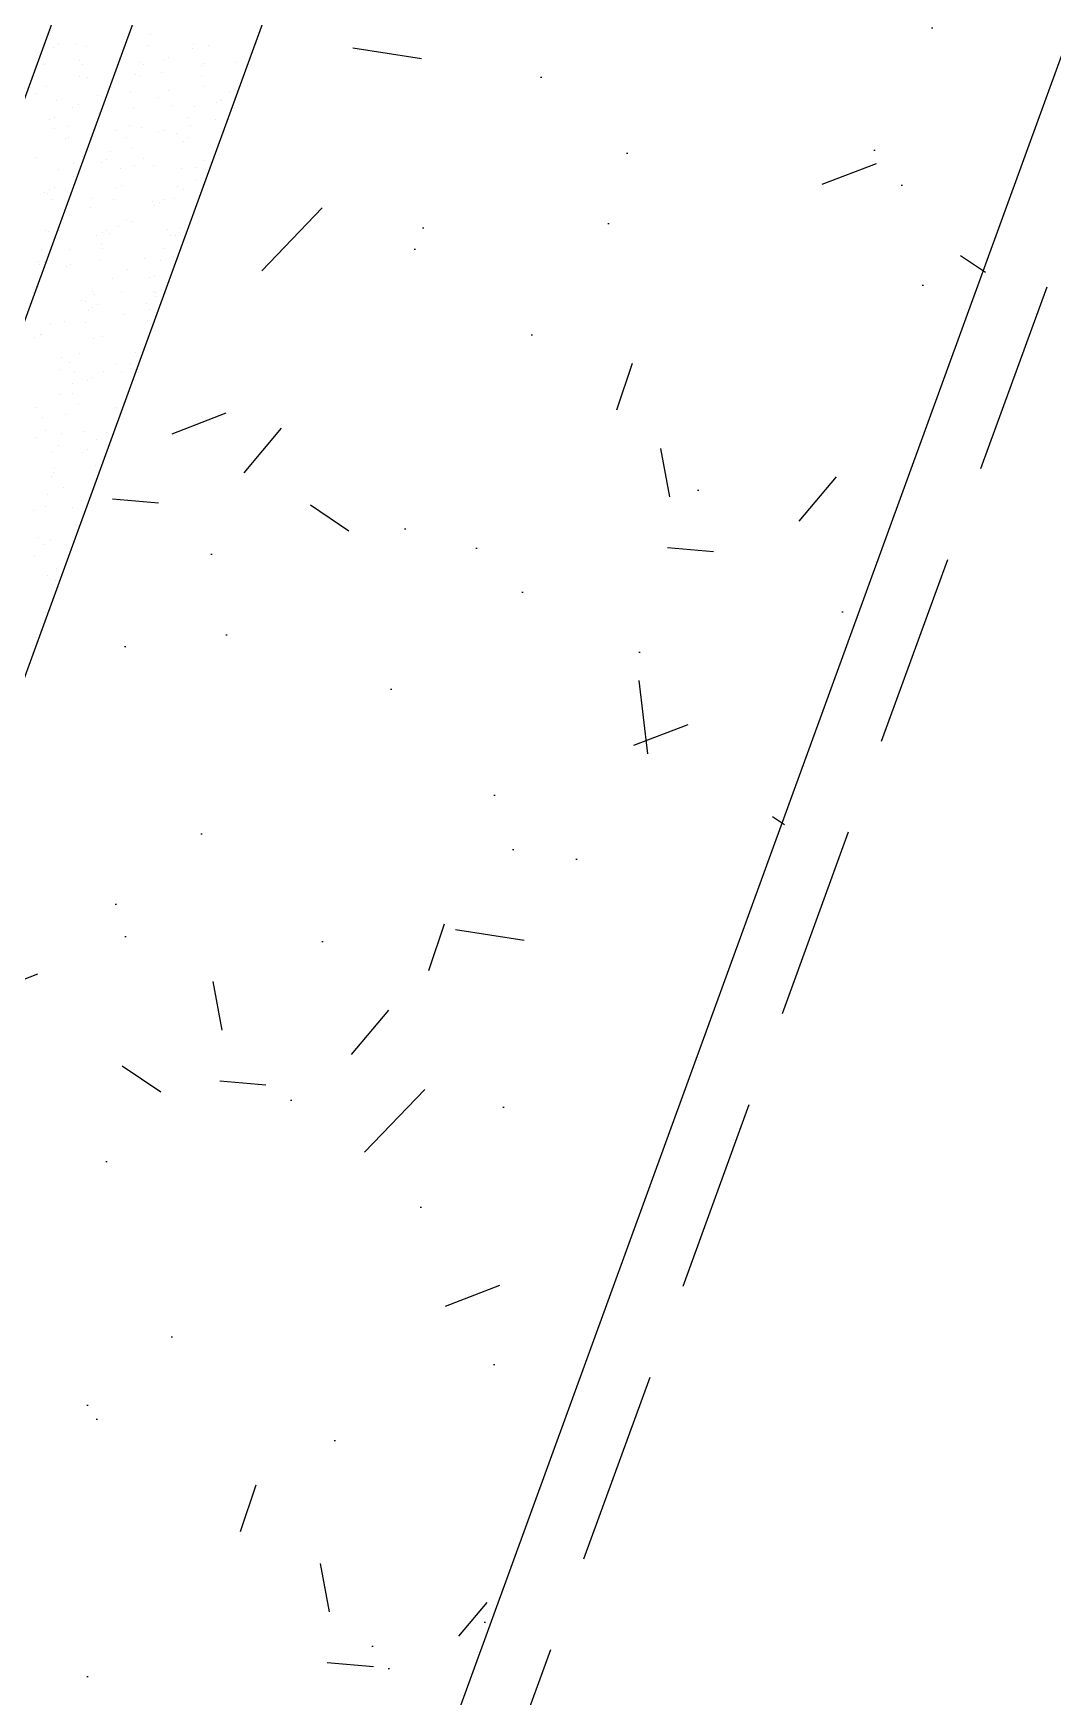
# Model space of a CAD drawing. Header units: millimetres. Extents: x 521005098 to 521837086, y 174609906 to 175681253.
# Drawn here: x 521826140 to 521826475, y 175362102 to 175362648 of the extents above; entities that cross this region are included whole.
import ezdxf

# ---------------------------------------------------------------- set-up
doc = ezdxf.new("R2010")
doc.units = ezdxf.units.MM
doc.header["$LTSCALE"] = 200
doc.linetypes.add('HIDDEN', pattern=[9.525, 6.35, -3.175])
doc.layers.add('GT detail', color=3, linetype='Continuous')

msp = doc.modelspace()

# ---------------------------------------------------------------- hatches: boundary and pattern name
at = {"layer": 'GT detail'}
h = msp.add_hatch(dxfattribs=at)
h.set_pattern_fill('AR-CONC', color=8, style=0)
h.set_pattern_definition([(50, (0, 0), (182.184668996, -15.93908554), [19.05, -209.55]), (355, (0, 0), (-35.242825976, 191.05664288), [15.24, -167.64]), (100.451, (15.18, -1.33), (146.942501666, 175.11668782), [16.19, -178.09]), (46.1842, (0, 50.8), (271.07904089, -42.04232793), [28.575, -314.325]), (96.6356, (22.6, 47.3), (237.40423447, 247.42555589), [24.285, -267.135]), (351.184, (0, 50.8), (237.40460581, 247.42511786), [22.86, -251.46]), (21, (25.4, 38.1), (151.614879835, -102.265518517), [19.05, -209.55]), (326, (25.4, 38.1), (61.80202835, 184.18796612), [15.24, -167.64]), (71.4514, (38.03, 29.58), (213.41649077, 81.922857716), [16.19, -178.09]), (37.5, (0, 0), (3.0886032506, 84.555038873), [0, -165.608, 0, -170.18, 0, -168.275]), (7.5, (0, 0), (66.81966251, 100.180574818), [0, -97.028, 0, -161.798, 0, -64.135]), (327.5, (-56.64, 0), (135.590595167, -5.728743993), [0, -63.5, 0, -198.12, 0, -262.89]), (317.5, (-82.04, 0), (148.129181386, 25.426491033), [0, -82.55, 0, -131.572, 0, -186.69])])
h.paths.add_polyline_path([(521825707.71703, 175361255.59341), (521826357.5553, 175363041.00939), (521826498.50919, 175362989.70637), (521826584.01423, 175363224.62952), (521826443.06033, 175363275.93255), (521826393.07008, 175363240.91862), (521826666.6862, 175363992.67272), (521826682.47443, 175363933.71738), (521826823.42833, 175363882.41436), (521826875.56902, 175364025.66972), (521826968.70061, 175363989.16624), (521825942.64018, 175361170.08837)])

# ---------------------------------------------------------------- linework, layer by layer
for p, q in [((521825942.64018, 175361170.08837), (521826968.70061, 175363989.16624)), ((521825646.63701, 175361277.82472), (521826320.97094, 175363130.54196)), ((521825670.12932, 175361269.27422), (521826339.5116, 175363108.38691)), ((521825707.71703, 175361255.59341), (521826357.5553, 175363041.00939))]:
    msp.add_line(p, q, dxfattribs=at)
at = {"layer": 'GT detail', "color": 6, "linetype": 'HIDDEN', "ltscale": 0.05}
msp.add_line((521825962.75963, 175361162.43598), (521826988.92596, 175363981.80481), dxfattribs=at)
at = {"layer": 'GT detail', "color": 8}
for p, q in [((521826178.70887, 175362647.55099), (521826178.70887, 175362647.55099)), ((521826147.12405, 175362643.36982), (521826147.12405, 175362643.36982)), ((521826148.81381, 175362644.24945), (521826148.81381, 175362644.24945)), ((521826154.68198, 175362644.33777), (521826154.68198, 175362644.33777)), ((521826157.73449, 175362643.75902), (521826157.73449, 175362643.75902)), ((521826177.80774, 175362643.92945), (521826177.80774, 175362643.92945)), ((521826184.84397, 175362639.99981), (521826184.84397, 175362639.99981)), ((521826192.66998, 175362642.98037), (521826192.66998, 175362642.98037)), ((521826192.81962, 175362644.15167), (521826192.81962, 175362644.15167)), ((521826197.88098, 175362644.09989), (521826197.88098, 175362644.09989)), ((521826144.20376, 175362637.86205), (521826144.20376, 175362637.86205)), ((521826155.46618, 175362638.97353), (521826155.46618, 175362638.97353)), ((521826156.38209, 175362637.65873), (521826156.38209, 175362637.65873)), ((521826168.6431, 175362639.76715), (521826168.6431, 175362639.76715)), ((521826175.50153, 175362638.23034), (521826175.50153, 175362638.23034)), ((521826176.45534, 175362637.82916), (521826176.45534, 175362637.82916)), ((521826182.60421, 175362635.19654), (521826182.60421, 175362635.19654)), ((521826183.15422, 175362639.12018), (521826183.15422, 175362639.12018)), ((521826195.53687, 175362637.48714), (521826195.53687, 175362637.48714)), ((521826196.52858, 175362637.9996), (521826196.52858, 175362637.9996)), ((521826206.63109, 175362638.40976), (521826206.63109, 175362638.40976)), ((521826144.58455, 175362630.62376), (521826144.58455, 175362630.62376)), ((521826155.51623, 175362633.75306), (521826155.51623, 175362633.75306)), ((521826158.16488, 175362633.29143), (521826158.16488, 175362633.29143)), ((521826164.36414, 175362629.33868), (521826164.36414, 175362629.33868)), ((521826164.61989, 175362629.88057), (521826164.61989, 175362629.88057)), ((521826166.05389, 175362630.21831), (521826166.05389, 175362630.21831)), ((521826174.02954, 175362634.37017), (521826174.02954, 175362634.37017)), ((521826175.58947, 175362633.92349), (521826175.58947, 175362633.92349)), ((521826184.65524, 175362629.13737), (521826184.65524, 175362629.13737)), ((521826195.66272, 175362634.09393), (521826195.66272, 175362634.09393)), ((521826196.56532, 175362630.62592), (521826196.56532, 175362630.62592)), ((521826141.56187, 175362628.30438), (521826141.56187, 175362628.30438)), ((521826147.92725, 175362626.05265), (521826147.92725, 175362626.05265)), ((521826153.25673, 175362623.56111), (521826153.25673, 175362623.56111)), ((521826155.23946, 175362624.58867), (521826155.23946, 175362624.58867)), ((521826161.59721, 175362627.56118), (521826161.59721, 175362627.56118)), ((521826172.12599, 175362628.72082), (521826172.12599, 175362628.72082)), ((521826173.32997, 175362623.73155), (521826173.32997, 175362623.73155)), ((521826181.63256, 175362626.81799), (521826181.63256, 175362626.81799)), ((521826186.0871, 175362624.15021), (521826186.0871, 175362624.15021)), ((521826193.40322, 175362623.90198), (521826193.40322, 175362623.90198)), ((521826200.3943, 175362625.08904), (521826200.3943, 175362625.08904)), ((521826201.6679, 175362626.0748), (521826201.6679, 175362626.0748)), ((521826202.08406, 175362625.96867), (521826202.08406, 175362625.96867)), ((521826204.69058, 175362628.39418), (521826204.69058, 175362628.39418)), ((521826145.57405, 175362619.55718), (521826145.57405, 175362619.55718)), ((521826147.26381, 175362620.43681), (521826147.26381, 175362620.43681)), ((521826161.88837, 175362621.48203), (521826161.88837, 175362621.48203)), ((521826191.26962, 175362620.33903), (521826191.26962, 175362620.33903)), ((521826200.04822, 175362619.57959), (521826200.04822, 175362619.57959)), ((521826147.39064, 175362616.66009), (521826147.39064, 175362616.66009)), ((521826151.03846, 175362613.55515), (521826151.03846, 175362613.55515)), ((521826151.8226, 175362613.6982), (521826151.8226, 175362613.6982)), ((521826151.90433, 175362617.46082), (521826151.90433, 175362617.46082)), ((521826167.42598, 175362615.9169), (521826167.42598, 175362615.9169)), ((521826171.1117, 175362613.72559), (521826171.1117, 175362613.72559)), ((521826171.97757, 175362617.63126), (521826171.97757, 175362617.63126)), ((521826175.84948, 175362616.91142), (521826175.84948, 175362616.91142)), ((521826181.60422, 175362615.30754), (521826181.60422, 175362615.30754)), ((521826183.29397, 175362616.18717), (521826183.29397, 175362616.18717)), ((521826187.46133, 175362615.17371), (521826187.46133, 175362615.17371)), ((521826191.18495, 175362613.89602), (521826191.18495, 175362613.89602)), ((521826192.05081, 175362617.80169), (521826192.05081, 175362617.80169)), ((521826141.34438, 175362607.22248), (521826141.34438, 175362607.22248)), ((521826156.54435, 175362607.56713), (521826156.54435, 175362607.56713)), ((521826165.78371, 175362609.12758), (521826165.78371, 175362609.12758)), ((521826172.47954, 175362610.55753), (521826172.47954, 175362610.55753)), ((521826189.81059, 175362612.34081), (521826189.81059, 175362612.34081)), ((521826148.77896, 175362603.36321), (521826148.77896, 175362603.36321)), ((521826153.52167, 175362605.24775), (521826153.52167, 175362605.24775)), ((521826155.30549, 175362602.65187), (521826155.30549, 175362602.65187)), ((521826162.81414, 175362605.52604), (521826162.81414, 175362605.52604)), ((521826164.50389, 175362606.40567), (521826164.50389, 175362606.40567)), ((521826168.8522, 175362603.53364), (521826168.8522, 175362603.53364)), ((521826173.55701, 175362604.50455), (521826173.55701, 175362604.50455)), ((521826176.57969, 175362606.82394), (521826176.57969, 175362606.82394)), ((521826179.74482, 175362604.55697), (521826179.74482, 175362604.55697)), ((521826188.92545, 175362603.70408), (521826188.92545, 175362603.70408)), ((521826193.59236, 175362603.76136), (521826193.59236, 175362603.76136)), ((521826196.61504, 175362606.08074), (521826196.61504, 175362606.08074)), ((521826145.71381, 175362596.62417), (521826145.71381, 175362596.62417)), ((521826147.42656, 175362597.26292), (521826147.42656, 175362597.26292)), ((521826153.68946, 175362600.77603), (521826153.68946, 175362600.77603)), ((521826167.4998, 175362597.43335), (521826167.4998, 175362597.43335)), ((521826169.2666, 175362598.08125), (521826169.2666, 175362598.08125)), ((521826187.57305, 175362597.60379), (521826187.57305, 175362597.60379)), ((521826189.71962, 175362596.52639), (521826189.71962, 175362596.52639)), ((521826193.70594, 175362599.98636), (521826193.70594, 175362599.98636)), ((521826144.02405, 175362595.74454), (521826144.02405, 175362595.74454)), ((521826145.06787, 175362595.41308), (521826145.06787, 175362595.41308)), ((521826146.56069, 175362593.35725), (521826146.56069, 175362593.35725)), ((521826159.02898, 175362590.84247), (521826159.02898, 175362590.84247)), ((521826159.35044, 175362593.60346), (521826159.35044, 175362593.60346)), ((521826166.63394, 175362593.52768), (521826166.63394, 175362593.52768)), ((521826179.38578, 175362592.86027), (521826179.38578, 175362592.86027)), ((521826180.05422, 175362591.4949), (521826180.05422, 175362591.4949)), ((521826181.74398, 175362592.37453), (521826181.74398, 175362592.37453)), ((521826183.22772, 175362593.51064), (521826183.22772, 175362593.51064)), ((521826186.70718, 175362593.69812), (521826186.70718, 175362593.69812)), ((521826170.92954, 175362586.74489), (521826170.92954, 175362586.74489)), ((521826172.99009, 175362586.27185), (521826172.99009, 175362586.27185)), ((521826144.30119, 175362583.1653), (521826144.30119, 175362583.1653)), ((521826145.44613, 175362582.93431), (521826145.44613, 175362582.93431)), ((521826148.4688, 175362585.25369), (521826148.4688, 175362585.25369)), ((521826148.96321, 175362583.05863), (521826148.96321, 175362583.05863)), ((521826161.26414, 175362581.7134), (521826161.26414, 175362581.7134)), ((521826162.95389, 175362582.59303), (521826162.95389, 175362582.59303)), ((521826164.37444, 175362583.33574), (521826164.37444, 175362583.33574)), ((521826165.48147, 175362582.19112), (521826165.48147, 175362582.19112)), ((521826168.50415, 175362584.5105), (521826168.50415, 175362584.5105)), ((521826184.44768, 175362583.50617), (521826184.44768, 175362583.50617)), ((521826185.51681, 175362581.44792), (521826185.51681, 175362581.44792)), ((521826186.95121, 175362581.70124), (521826186.95121, 175362581.70124)), ((521826188.53949, 175362583.7673), (521826188.53949, 175362583.7673)), ((521826142.94879, 175362577.06501), (521826142.94879, 175362577.06501)), ((521826152.13946, 175362576.96339), (521826152.13946, 175362576.96339)), ((521826162.92432, 175362578.48802), (521826162.92432, 175362578.48802)), ((521826163.02203, 175362577.23545), (521826163.02203, 175362577.23545)), ((521826183.09528, 175362577.40588), (521826183.09528, 175362577.40588)), ((521826142.08292, 175362573.15934), (521826142.08292, 175362573.15934)), ((521826142.47405, 175362571.9319), (521826142.47405, 175362571.9319)), ((521826144.16381, 175362572.81153), (521826144.16381, 175362572.81153)), ((521826151.27489, 175362571.29003), (521826151.27489, 175362571.29003)), ((521826152.44611, 175362572.0123), (521826152.44611, 175362572.0123)), ((521826162.15617, 175362573.32978), (521826162.15617, 175362573.32978)), ((521826171.31024, 175362570.54683), (521826171.31024, 175362570.54683)), ((521826176.88544, 175362573.9174), (521826176.88544, 175362573.9174)), ((521826182.22941, 175362573.50021), (521826182.22941, 175362573.50021)), ((521826142.20848, 175362564.77352), (521826142.20848, 175362564.77352)), ((521826166.40722, 175362567.44169), (521826166.40722, 175362567.44169)), ((521826178.50422, 175362567.68226), (521826178.50422, 175362567.68226)), ((521826180.19398, 175362568.56189), (521826180.19398, 175362568.56189)), ((521826140.39326, 175362562.94025), (521826140.39326, 175362562.94025)), ((521826156.16959, 175362560.2029), (521826156.16959, 175362560.2029)), ((521826157.40593, 175362559.87768), (521826157.40593, 175362559.87768)), ((521826159.89667, 175362563.13783), (521826159.89667, 175362563.13783)), ((521826160.4286, 175362562.19706), (521826160.4286, 175362562.19706)), ((521826161.40389, 175362558.78039), (521826161.40389, 175362558.78039)), ((521826169.37954, 175362562.93225), (521826169.37954, 175362562.93225)), ((521826177.44127, 175362559.13449), (521826177.44127, 175362559.13449)), ((521826179.96991, 175362563.30827), (521826179.96991, 175362563.30827)), ((521826180.36833, 175362562.87107), (521826180.36833, 175362562.87107)), ((521826180.46395, 175362561.45387), (521826180.46395, 175362561.45387)), ((521826150.58946, 175362553.15075), (521826150.58946, 175362553.15075)), ((521826157.6784, 175362553.13187), (521826157.6784, 175362553.13187)), ((521826158.54427, 175362557.03754), (521826158.54427, 175362557.03754)), ((521826159.71414, 175362557.90076), (521826159.71414, 175362557.90076)), ((521826170.13071, 175362555.63229), (521826170.13071, 175362555.63229)), ((521826177.75164, 175362553.30231), (521826177.75164, 175362553.30231)), ((521826178.61751, 175362557.20798), (521826178.61751, 175362557.20798)), ((521826140.92405, 175362548.11926), (521826140.92405, 175362548.11926)), ((521826142.61381, 175362548.99889), (521826142.61381, 175362548.99889)), ((521826143.19935, 175362548.97659), (521826143.19935, 175362548.97659)), ((521826146.10382, 175362552.41907), (521826146.10382, 175362552.41907)), ((521826160.06494, 175362547.84845), (521826160.06494, 175362547.84845)), ((521826163.23469, 175362548.2334), (521826163.23469, 175362548.2334)), ((521826155.4189, 175362542.93993), (521826155.4189, 175362542.93993)), ((521826174.02605, 175362543.27784), (521826174.02605, 175362543.27784)), ((521826175.49214, 175362543.11036), (521826175.49214, 175362543.11036)), ((521826149.33038, 175362537.56424), (521826149.33038, 175362537.56424)), ((521826149.58672, 175362541.37273), (521826149.58672, 175362541.37273)), ((521826152.35306, 175362539.88362), (521826152.35306, 175362539.88362)), ((521826154.0665, 175362536.83964), (521826154.0665, 175362536.83964)), ((521826163.54783, 175362536.80212), (521826163.54783, 175362536.80212)), ((521826167.82954, 175362539.11961), (521826167.82954, 175362539.11961)), ((521826169.36573, 175362536.82105), (521826169.36573, 175362536.82105)), ((521826172.3884, 175362539.14043), (521826172.3884, 175362539.14043)), ((521826153.20063, 175362532.93397), (521826153.20063, 175362532.93397)), ((521826158.16414, 175362534.08812), (521826158.16414, 175362534.08812)), ((521826159.85389, 175362534.96775), (521826159.85389, 175362534.96775)), ((521826149.03946, 175362529.33811), (521826149.03946, 175362529.33811)), ((521826153.31021, 175362529.56333), (521826153.31021, 175362529.56333)), ((521826155.15915, 175362525.91996), (521826155.15915, 175362525.91996)), ((521826141.06381, 175362525.18625), (521826141.06381, 175362525.18625)), ((521826143.24444, 175362521.7795), (521826143.24444, 175362521.7795)), ((521826150.94113, 175362522.74202), (521826150.94113, 175362522.74202)), ((521826167.27132, 175362524.99272), (521826167.27132, 175362524.99272)), ((521826141.25484, 175362515.25081), (521826141.25484, 175362515.25081)), ((521826144.27751, 175362517.57019), (521826144.27751, 175362517.57019)), ((521826149.58873, 175362516.64173), (521826149.58873, 175362516.64173)), ((521826157.20555, 175362517.20889), (521826157.20555, 175362517.20889)), ((521826161.29018, 175362514.50761), (521826161.29018, 175362514.50761)), ((521826164.31286, 175362516.82699), (521826164.31286, 175362516.82699)), ((521826146.72733, 175362510.73317), (521826146.72733, 175362510.73317)), ((521826148.72286, 175362512.73606), (521826148.72286, 175362512.73606)), ((521826156.61414, 175362510.27548), (521826156.61414, 175362510.27548)), ((521826158.30389, 175362511.15511), (521826158.30389, 175362511.15511)), ((521826147.0836, 175362503.60652), (521826147.0836, 175362503.60652)), ((521826147.48946, 175362505.52547), (521826147.48946, 175362505.52547)), ((521826160.68845, 175362506.16255), (521826160.68845, 175362506.16255)), ((521826146.46336, 175362502.54412), (521826146.46336, 175362502.54412)), ((521826150.45082, 175362498.92377), (521826150.45082, 175362498.92377)), ((521826144.2451, 175362492.53816), (521826144.2451, 175362492.53816)), ((521826145.11096, 175362496.44383), (521826145.11096, 175362496.44383)), ((521826156.23731, 175362494.51356), (521826156.23731, 175362494.51356)), ((521826140.38505, 175362491.13993), (521826140.38505, 175362491.13993)), ((521826153.21464, 175362492.19417), (521826153.21464, 175362492.19417)), ((521826141.9856, 175362482.34621), (521826141.9856, 175362482.34621)), ((521826145.93946, 175362481.71283), (521826145.93946, 175362481.71283)), ((521826154.34617, 175362486.56932), (521826154.34617, 175362486.56932)), ((521826155.06414, 175362486.46284), (521826155.06414, 175362486.46284)), ((521826140.6332, 175362476.24593), (521826140.6332, 175362476.24593)), ((521826143.86795, 175362480.0936), (521826143.86795, 175362480.0936)), ((521826148.16177, 175362472.20012), (521826148.16177, 175362472.20012)), ((521826145.13909, 175362469.88074), (521826145.13909, 175362469.88074)), ((521826147.59144, 175362468.2842), (521826147.59144, 175362468.2842)), ((521826144.38946, 175362457.90019), (521826144.38946, 175362457.90019)), ((521826141.00856, 175362449.45404), (521826141.00856, 175362449.45404))]:
    msp.add_line(p, q, dxfattribs=at)

doc.saveas('drawing.dxf')
